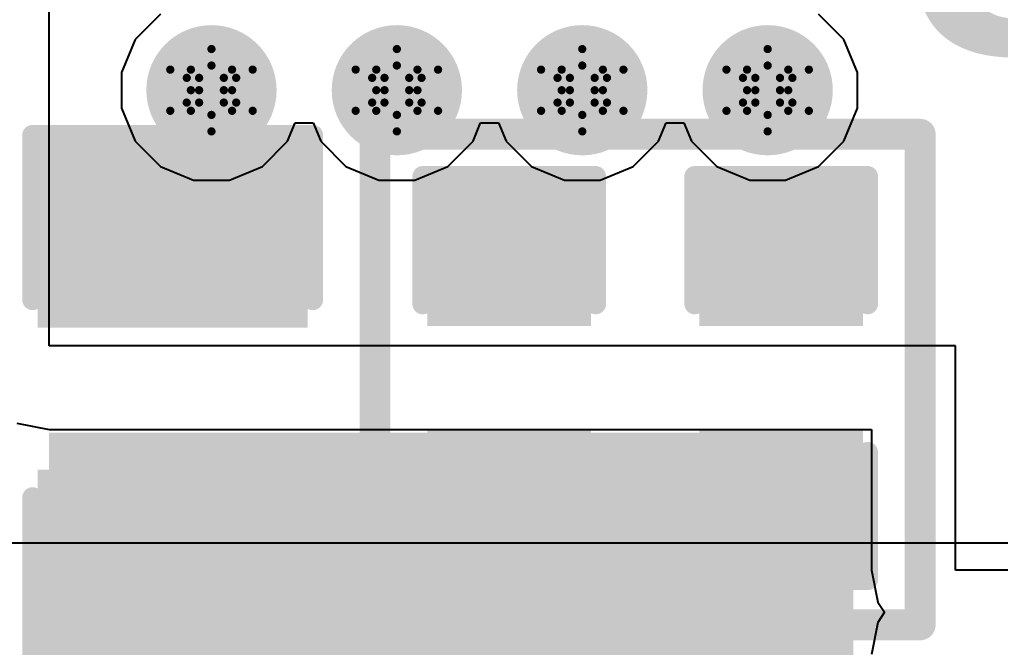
# Model space of a CAD drawing. Header units: inches. Extents: x -5 to 5328, y -4 to 5281.
# Drawn here: x 131.58 to 137.62, y 53.12 to 56.99 of the extents above; entities that cross this region are included whole.
import ezdxf

# ---------------------------------------------------------------- set-up
doc = ezdxf.new("R2010")
doc.units = ezdxf.units.IN
for name, color, linetype in [('Bottom Layer', 5, 'Continuous'), ('Bottom Solder', 6, 'Continuous'), ('Drill Drawing', 1, 'Continuous'), ('Layer 1', 16, 'Continuous'), ('Layer 2', 76, 'Continuous'), ('Top Layer', 1, 'Continuous'), ('Top Overlay', 2, 'Continuous'), ('Top Paste', 8, 'Continuous'), ('Top Solder', 216, 'Continuous'), ('Via Holes', 16, 'Continuous')]:
    doc.layers.add(name, color=color, linetype=linetype)
doc.styles.add('Arial Black_Bold', font='', dxfattribs={"height": 0.2})
doc.styles.get('Arial Black_Bold').set_extended_font_data('Arial Black', bold=True)

# ---------------------------------------------------------------- blocks, each defined once
blk = doc.blocks.new('C___0603_4')
at = {"layer": 'Top Layer'}
for points in [[(-0.381, 0.4445), (-0.381, -0.4445), (-1.143, -0.4445), (-1.143, 0.4445)], [(1.143, 0.4445), (1.143, -0.4445), (0.381, -0.4445), (0.381, 0.4445)]]:
    blk.add_hatch(color=1, dxfattribs=at).paths.add_polyline_path(points)
at = {"layer": 'Top Paste'}
for points in [[(-0.381, 0.4445), (-0.381, -0.4445), (-1.143, -0.4445), (-1.143, 0.4445)], [(1.143, 0.4445), (1.143, -0.4445), (0.381, -0.4445), (0.381, 0.4445)]]:
    blk.add_hatch(color=8, dxfattribs=at).paths.add_polyline_path(points)
at = {"layer": 'Top Solder'}
for points in [[(-0.321, 0.5045), (-0.321, -0.5045), (-1.203, -0.5045), (-1.203, 0.5045)], [(1.203, 0.5045), (1.203, -0.5045), (0.321, -0.5045), (0.321, 0.5045)]]:
    blk.add_hatch(color=216, dxfattribs=at).paths.add_polyline_path(points)
at = {"layer": 'Top Overlay'}
for points in [[(-1.2446, 0.5334, 0.127, 0.127, 0), (-0.4572, 0.5334, 0.127, 0.127, 0)], [(-1.2446, 0.5334, 0.127, 0.127, 0), (-1.2446, -0.5334, 0.127, 0.127, 0)], [(0.4572, 0.5334, 0.127, 0.127, 0), (1.2446, 0.5334, 0.127, 0.127, 0)], [(1.2446, 0.5334, 0.127, 0.127, 0), (1.2446, -0.5334, 0.127, 0.127, 0)], [(-1.2446, -0.5334, 0.127, 0.127, 0), (-0.4572, -0.5334, 0.127, 0.127, 0)], [(0.4572, -0.5334, 0.127, 0.127, 0), (1.2446, -0.5334, 0.127, 0.127, 0)]]:
    blk.add_lwpolyline(points, format="xyseb", dxfattribs=at)
for points in [[(-1.2764, 0.5334, 0.0635, 0.0635, 1), (-1.2128, 0.5334, 0.0635, 0.0635, 1)], [(-1.2764, 0.5334, 0.0635, 0.0635, 1), (-1.2128, 0.5334, 0.0635, 0.0635, 1)], [(-0.4889, 0.5334, 0.0635, 0.0635, 1), (-0.4254, 0.5334, 0.0635, 0.0635, 1)], [(0.4254, 0.5334, 0.0635, 0.0635, 1), (0.4889, 0.5334, 0.0635, 0.0635, 1)], [(1.2128, 0.5334, 0.0635, 0.0635, 1), (1.2764, 0.5334, 0.0635, 0.0635, 1)], [(1.2128, 0.5334, 0.0635, 0.0635, 1), (1.2764, 0.5334, 0.0635, 0.0635, 1)], [(-1.2764, -0.5334, 0.0635, 0.0635, 1), (-1.2128, -0.5334, 0.0635, 0.0635, 1)], [(-1.2764, -0.5334, 0.0635, 0.0635, 1), (-1.2128, -0.5334, 0.0635, 0.0635, 1)], [(-0.4889, -0.5334, 0.0635, 0.0635, 1), (-0.4254, -0.5334, 0.0635, 0.0635, 1)], [(0.4254, -0.5334, 0.0635, 0.0635, 1), (0.4889, -0.5334, 0.0635, 0.0635, 1)], [(1.2128, -0.5334, 0.0635, 0.0635, 1), (1.2764, -0.5334, 0.0635, 0.0635, 1)], [(1.2128, -0.5334, 0.0635, 0.0635, 1), (1.2764, -0.5334, 0.0635, 0.0635, 1)]]:
    blk.add_lwpolyline(points, format="xyseb", close=True, dxfattribs=at)
blk = doc.blocks.new('C___0603_199')
at = {"layer": 'Top Layer'}
for points in [[(-0.381, 0.4445), (-0.381, -0.4445), (-1.143, -0.4445), (-1.143, 0.4445)], [(1.143, 0.4445), (1.143, -0.4445), (0.381, -0.4445), (0.381, 0.4445)]]:
    blk.add_hatch(color=1, dxfattribs=at).paths.add_polyline_path(points)
at = {"layer": 'Top Paste'}
for points in [[(-0.381, 0.4445), (-0.381, -0.4445), (-1.143, -0.4445), (-1.143, 0.4445)], [(1.143, 0.4445), (1.143, -0.4445), (0.381, -0.4445), (0.381, 0.4445)]]:
    blk.add_hatch(color=8, dxfattribs=at).paths.add_polyline_path(points)
at = {"layer": 'Top Solder'}
for points in [[(-0.321, 0.5045), (-0.321, -0.5045), (-1.203, -0.5045), (-1.203, 0.5045)], [(1.203, 0.5045), (1.203, -0.5045), (0.321, -0.5045), (0.321, 0.5045)]]:
    blk.add_hatch(color=216, dxfattribs=at).paths.add_polyline_path(points)
at = {"layer": 'Top Overlay'}
for points in [[(-1.2446, 0.5334, 0.127, 0.127, 0), (-1.2446, -0.5334, 0.127, 0.127, 0)], [(-1.2446, 0.5334, 0.127, 0.127, 0), (-0.4572, 0.5334, 0.127, 0.127, 0)], [(0.4572, 0.5334, 0.127, 0.127, 0), (1.2446, 0.5334, 0.127, 0.127, 0)], [(1.2446, 0.5334, 0.127, 0.127, 0), (1.2446, -0.5334, 0.127, 0.127, 0)], [(-1.2446, -0.5334, 0.127, 0.127, 0), (-0.4572, -0.5334, 0.127, 0.127, 0)], [(0.4572, -0.5334, 0.127, 0.127, 0), (1.2446, -0.5334, 0.127, 0.127, 0)]]:
    blk.add_lwpolyline(points, format="xyseb", dxfattribs=at)
for points in [[(-1.2764, 0.5334, 0.0635, 0.0635, 1), (-1.2128, 0.5334, 0.0635, 0.0635, 1)], [(-1.2764, 0.5334, 0.0635, 0.0635, 1), (-1.2128, 0.5334, 0.0635, 0.0635, 1)], [(-0.4889, 0.5334, 0.0635, 0.0635, 1), (-0.4254, 0.5334, 0.0635, 0.0635, 1)], [(0.4254, 0.5334, 0.0635, 0.0635, 1), (0.4889, 0.5334, 0.0635, 0.0635, 1)], [(1.2128, 0.5334, 0.0635, 0.0635, 1), (1.2764, 0.5334, 0.0635, 0.0635, 1)], [(1.2128, 0.5334, 0.0635, 0.0635, 1), (1.2764, 0.5334, 0.0635, 0.0635, 1)], [(-1.2764, -0.5334, 0.0635, 0.0635, 1), (-1.2128, -0.5334, 0.0635, 0.0635, 1)], [(-1.2764, -0.5334, 0.0635, 0.0635, 1), (-1.2128, -0.5334, 0.0635, 0.0635, 1)], [(-0.4889, -0.5334, 0.0635, 0.0635, 1), (-0.4254, -0.5334, 0.0635, 0.0635, 1)], [(0.4254, -0.5334, 0.0635, 0.0635, 1), (0.4889, -0.5334, 0.0635, 0.0635, 1)], [(1.2128, -0.5334, 0.0635, 0.0635, 1), (1.2764, -0.5334, 0.0635, 0.0635, 1)], [(1.2128, -0.5334, 0.0635, 0.0635, 1), (1.2764, -0.5334, 0.0635, 0.0635, 1)]]:
    blk.add_lwpolyline(points, format="xyseb", close=True, dxfattribs=at)
blk = doc.blocks.new('C___0805_200')
at = {"layer": 'Top Layer'}
for points in [[(-1.524, 0.762), (-0.508, 0.762), (-0.508, -0.762), (-1.524, -0.762)], [(0.508, 0.762), (1.524, 0.762), (1.524, -0.762), (0.508, -0.762)]]:
    blk.add_hatch(color=1, dxfattribs=at).paths.add_polyline_path(points)
at = {"layer": 'Top Paste'}
for points in [[(-1.524, 0.762), (-0.508, 0.762), (-0.508, -0.762), (-1.524, -0.762)], [(0.508, 0.762), (1.524, 0.762), (1.524, -0.762), (0.508, -0.762)]]:
    blk.add_hatch(color=8, dxfattribs=at).paths.add_polyline_path(points)
at = {"layer": 'Top Solder'}
for points in [[(-1.594, 0.832), (-0.438, 0.832), (-0.438, -0.832), (-1.594, -0.832)], [(0.438, 0.832), (1.594, 0.832), (1.594, -0.832), (0.438, -0.832)]]:
    blk.add_hatch(color=216, dxfattribs=at).paths.add_polyline_path(points)
at = {"layer": 'Top Overlay'}
for points in [[(-1.6256, 0.8636, 0.127, 0.127, 0), (-0.6096, 0.8636, 0.127, 0.127, 0)], [(-1.6256, 0.8636, 0.127, 0.127, 0), (-1.6256, -0.8636, 0.127, 0.127, 0)], [(0.6096, 0.8636, 0.127, 0.127, 0), (1.6256, 0.8636, 0.127, 0.127, 0)], [(1.6256, 0.8636, 0.127, 0.127, 0), (1.6256, -0.8636, 0.127, 0.127, 0)], [(-1.6256, -0.8636, 0.127, 0.127, 0), (-0.6096, -0.8636, 0.127, 0.127, 0)], [(0.6096, -0.8636, 0.127, 0.127, 0), (1.6256, -0.8636, 0.127, 0.127, 0)]]:
    blk.add_lwpolyline(points, format="xyseb", dxfattribs=at)
for points in [[(-1.6574, 0.8636, 0.0635, 0.0635, 1), (-1.5938, 0.8636, 0.0635, 0.0635, 1)], [(-1.6574, 0.8636, 0.0635, 0.0635, 1), (-1.5938, 0.8636, 0.0635, 0.0635, 1)], [(-0.6413, 0.8636, 0.0635, 0.0635, 1), (-0.5778, 0.8636, 0.0635, 0.0635, 1)], [(0.5778, 0.8636, 0.0635, 0.0635, 1), (0.6413, 0.8636, 0.0635, 0.0635, 1)], [(1.5938, 0.8636, 0.0635, 0.0635, 1), (1.6574, 0.8636, 0.0635, 0.0635, 1)], [(1.5938, 0.8636, 0.0635, 0.0635, 1), (1.6574, 0.8636, 0.0635, 0.0635, 1)], [(-1.6574, -0.8636, 0.0635, 0.0635, 1), (-1.5938, -0.8636, 0.0635, 0.0635, 1)], [(-1.6574, -0.8636, 0.0635, 0.0635, 1), (-1.5938, -0.8636, 0.0635, 0.0635, 1)], [(-0.6413, -0.8636, 0.0635, 0.0635, 1), (-0.5778, -0.8636, 0.0635, 0.0635, 1)], [(0.5778, -0.8636, 0.0635, 0.0635, 1), (0.6413, -0.8636, 0.0635, 0.0635, 1)], [(1.5938, -0.8636, 0.0635, 0.0635, 1), (1.6574, -0.8636, 0.0635, 0.0635, 1)], [(1.5938, -0.8636, 0.0635, 0.0635, 1), (1.6574, -0.8636, 0.0635, 0.0635, 1)]]:
    blk.add_lwpolyline(points, format="xyseb", close=True, dxfattribs=at)

msp = doc.modelspace()

# ---------------------------------------------------------------- hatches: boundary and pattern name
at = {"layer": 'Bottom Layer'}
h = msp.add_hatch(color=5, dxfattribs=at)
edge = h.paths.add_edge_path()
edge.add_arc((132.7584, 56.558), 0.3, 0, 360)
h = msp.add_hatch(color=5, dxfattribs=at)
edge = h.paths.add_edge_path()
edge.add_arc((133.9014, 56.558), 0.3, 0, 360)
h = msp.add_hatch(color=5, dxfattribs=at)
edge = h.paths.add_edge_path()
edge.add_arc((135.0444, 56.558), 0.3, 0, 360)
h = msp.add_hatch(color=5, dxfattribs=at)
edge = h.paths.add_edge_path()
edge.add_arc((136.1874, 56.558), 0.3, 0, 360)
at = {"layer": 'Bottom Solder'}
h = msp.add_hatch(color=6, dxfattribs=at)
edge = h.paths.add_edge_path()
edge.add_arc((132.7584, 56.558), 0.4016, 0, 360)
h = msp.add_hatch(color=6, dxfattribs=at)
edge = h.paths.add_edge_path()
edge.add_arc((133.9014, 56.558), 0.4016, 0, 360)
h = msp.add_hatch(color=6, dxfattribs=at)
edge = h.paths.add_edge_path()
edge.add_arc((135.0444, 56.558), 0.4016, 0, 360)
h = msp.add_hatch(color=6, dxfattribs=at)
edge = h.paths.add_edge_path()
edge.add_arc((136.1874, 56.558), 0.4016, 0, 360)
at = {"layer": 'Layer 1'}
h = msp.add_hatch(color=16, dxfattribs=at)
edge = h.paths.add_edge_path()
edge.add_arc((132.7584, 56.558), 0.3, 0, 360)
h = msp.add_hatch(color=16, dxfattribs=at)
edge = h.paths.add_edge_path()
edge.add_arc((133.9014, 56.558), 0.3, 0, 360)
h = msp.add_hatch(color=16, dxfattribs=at)
edge = h.paths.add_edge_path()
edge.add_arc((135.0444, 56.558), 0.3, 0, 360)
h = msp.add_hatch(color=16, dxfattribs=at)
edge = h.paths.add_edge_path()
edge.add_arc((136.1874, 56.558), 0.3, 0, 360)
at = {"layer": 'Layer 2'}
h = msp.add_hatch(color=76, dxfattribs=at)
edge = h.paths.add_edge_path()
edge.add_arc((132.7584, 56.558), 0.3, 0, 360)
h = msp.add_hatch(color=76, dxfattribs=at)
edge = h.paths.add_edge_path()
edge.add_arc((133.9014, 56.558), 0.3, 0, 360)
h = msp.add_hatch(color=76, dxfattribs=at)
edge = h.paths.add_edge_path()
edge.add_arc((135.0444, 56.558), 0.3, 0, 360)
h = msp.add_hatch(color=76, dxfattribs=at)
edge = h.paths.add_edge_path()
edge.add_arc((136.1874, 56.558), 0.3, 0, 360)
at = {"layer": 'Top Layer'}
h = msp.add_hatch(color=1, dxfattribs=at)
edge = h.paths.add_edge_path()
edge.add_arc((132.7584, 56.558), 0.3, 0, 360)
h = msp.add_hatch(color=1, dxfattribs=at)
edge = h.paths.add_edge_path()
edge.add_arc((133.9014, 56.558), 0.3, 0, 360)
h = msp.add_hatch(color=1, dxfattribs=at)
edge = h.paths.add_edge_path()
edge.add_arc((135.0444, 56.558), 0.3, 0, 360)
h = msp.add_hatch(color=1, dxfattribs=at)
edge = h.paths.add_edge_path()
edge.add_arc((136.1874, 56.558), 0.3, 0, 360)
msp.add_hatch(color=1, dxfattribs=at).paths.add_polyline_path([(131.7573, 50.7906), (136.7152, 50.7906), (136.7152, 54.4453), (131.7573, 54.4453)])
at = {"layer": 'Top Solder'}
h = msp.add_hatch(color=216, dxfattribs=at)
edge = h.paths.add_edge_path()
edge.add_arc((132.7584, 56.558), 0.4016, 0, 360)
h = msp.add_hatch(color=216, dxfattribs=at)
edge = h.paths.add_edge_path()
edge.add_arc((133.9014, 56.558), 0.4016, 0, 360)
h = msp.add_hatch(color=216, dxfattribs=at)
edge = h.paths.add_edge_path()
edge.add_arc((135.0444, 56.558), 0.4016, 0, 360)
h = msp.add_hatch(color=216, dxfattribs=at)
edge = h.paths.add_edge_path()
edge.add_arc((136.1874, 56.558), 0.4016, 0, 360)
at = {"layer": 'Via Holes'}
h = msp.add_hatch(color=7, dxfattribs=at)
edge = h.paths.add_edge_path()
edge.add_arc((132.7584, 56.558), 0.15, 0, 360)
h = msp.add_hatch(color=7, dxfattribs=at)
edge = h.paths.add_edge_path()
edge.add_arc((133.9014, 56.558), 0.15, 0, 360)
h = msp.add_hatch(color=7, dxfattribs=at)
edge = h.paths.add_edge_path()
edge.add_arc((135.0444, 56.558), 0.15, 0, 360)
h = msp.add_hatch(color=7, dxfattribs=at)
edge = h.paths.add_edge_path()
edge.add_arc((136.1874, 56.558), 0.15, 0, 360)

# ---------------------------------------------------------------- linework, layer by layer
at = {"layer": 'Bottom Layer'}
for p, q in [((132.4446, 57.0277), (132.2887, 56.8719)), ((136.657, 56.8719), (136.5012, 57.0277)), ((132.2887, 56.8719), (132.2044, 56.6682)), ((136.7414, 56.6682), (136.657, 56.8719)), ((132.2044, 56.6682), (132.2044, 56.4478)), ((136.7414, 56.4478), (136.7414, 56.6682)), ((132.2044, 56.4478), (132.2887, 56.2442)), ((136.657, 56.2442), (136.7414, 56.4478)), ((133.228, 56.2442), (133.2749, 56.3573)), ((133.2749, 56.3573), (133.3849, 56.3573)), ((133.3849, 56.3573), (133.4317, 56.2442)), ((134.371, 56.2442), (134.4179, 56.3573)), ((134.4179, 56.3573), (134.5279, 56.3573)), ((134.5279, 56.3573), (134.5747, 56.2442)), ((135.514, 56.2442), (135.5609, 56.3573)), ((135.5609, 56.3573), (135.6709, 56.3573)), ((135.6709, 56.3573), (135.7177, 56.2442)), ((132.2887, 56.2442), (132.4446, 56.0884)), ((133.0722, 56.0884), (133.228, 56.2442)), ((133.4317, 56.2442), (133.5876, 56.0884)), ((134.2152, 56.0884), (134.371, 56.2442)), ((134.5747, 56.2442), (134.7306, 56.0884)), ((135.3582, 56.0884), (135.514, 56.2442)), ((135.7177, 56.2442), (135.8736, 56.0884)), ((136.5012, 56.0884), (136.657, 56.2442)), ((132.4446, 56.0884), (132.6482, 56.004)), ((132.8686, 56.004), (133.0722, 56.0884)), ((133.5876, 56.0884), (133.7912, 56.004)), ((134.0116, 56.004), (134.2152, 56.0884)), ((134.7306, 56.0884), (134.9342, 56.004)), ((135.1546, 56.004), (135.3582, 56.0884)), ((135.8736, 56.0884), (136.0772, 56.004)), ((136.2976, 56.004), (136.5012, 56.0884)), ((132.6482, 56.004), (132.8686, 56.004)), ((133.7912, 56.004), (134.0116, 56.004)), ((134.9342, 56.004), (135.1546, 56.004)), ((136.0772, 56.004), (136.2976, 56.004))]:
    msp.add_line(p, q, dxfattribs=at)
at = {"layer": 'Drill Drawing'}
for points in [[(132.6314, 56.685, 0.0508, 0.0508, 0), (132.7584, 56.812, 0.0508, 0.0508, 0)], [(132.7584, 56.812, 0.0508, 0.0508, 0), (132.8854, 56.685, 0.0508, 0.0508, 0)], [(133.7744, 56.685, 0.0508, 0.0508, 0), (133.9014, 56.812, 0.0508, 0.0508, 0)], [(133.9014, 56.812, 0.0508, 0.0508, 0), (134.0284, 56.685, 0.0508, 0.0508, 0)], [(134.9174, 56.685, 0.0508, 0.0508, 0), (135.0444, 56.812, 0.0508, 0.0508, 0)], [(135.0444, 56.812, 0.0508, 0.0508, 0), (135.1714, 56.685, 0.0508, 0.0508, 0)], [(136.0604, 56.685, 0.0508, 0.0508, 0), (136.1874, 56.812, 0.0508, 0.0508, 0)], [(136.1874, 56.812, 0.0508, 0.0508, 0), (136.3144, 56.685, 0.0508, 0.0508, 0)], [(132.6822, 56.6342, 0.0508, 0.0508, 0), (132.7584, 56.7104, 0.0508, 0.0508, 0)], [(132.7584, 56.7104, 0.0508, 0.0508, 0), (132.8346, 56.6342, 0.0508, 0.0508, 0)], [(133.8252, 56.6342, 0.0508, 0.0508, 0), (133.9014, 56.7104, 0.0508, 0.0508, 0)], [(133.9014, 56.7104, 0.0508, 0.0508, 0), (133.9776, 56.6342, 0.0508, 0.0508, 0)], [(134.9682, 56.6342, 0.0508, 0.0508, 0), (135.0444, 56.7104, 0.0508, 0.0508, 0)], [(135.0444, 56.7104, 0.0508, 0.0508, 0), (135.1206, 56.6342, 0.0508, 0.0508, 0)], [(136.1112, 56.6342, 0.0508, 0.0508, 0), (136.1874, 56.7104, 0.0508, 0.0508, 0)], [(136.1874, 56.7104, 0.0508, 0.0508, 0), (136.2636, 56.6342, 0.0508, 0.0508, 0)], [(132.5044, 56.685, 0.0508, 0.0508, 0), (132.6314, 56.558, 0.0508, 0.0508, 0)], [(132.5044, 56.685, 0.0508, 0.0508, 0), (132.6314, 56.685, 0.0508, 0.0508, 0)], [(132.606, 56.6342, 0.0508, 0.0508, 0), (132.6822, 56.558, 0.0508, 0.0508, 0)], [(132.606, 56.6342, 0.0508, 0.0508, 0), (132.6822, 56.6342, 0.0508, 0.0508, 0)], [(132.8346, 56.6342, 0.0508, 0.0508, 0), (132.9108, 56.6342, 0.0508, 0.0508, 0)], [(132.8346, 56.558, 0.0508, 0.0508, 0), (132.9108, 56.6342, 0.0508, 0.0508, 0)], [(132.8854, 56.685, 0.0508, 0.0508, 0), (133.0124, 56.685, 0.0508, 0.0508, 0)], [(132.8854, 56.558, 0.0508, 0.0508, 0), (133.0124, 56.685, 0.0508, 0.0508, 0)], [(133.6474, 56.685, 0.0508, 0.0508, 0), (133.7744, 56.558, 0.0508, 0.0508, 0)], [(133.6474, 56.685, 0.0508, 0.0508, 0), (133.7744, 56.685, 0.0508, 0.0508, 0)], [(133.749, 56.6342, 0.0508, 0.0508, 0), (133.8252, 56.558, 0.0508, 0.0508, 0)], [(133.749, 56.6342, 0.0508, 0.0508, 0), (133.8252, 56.6342, 0.0508, 0.0508, 0)], [(133.9776, 56.6342, 0.0508, 0.0508, 0), (134.0538, 56.6342, 0.0508, 0.0508, 0)], [(133.9776, 56.558, 0.0508, 0.0508, 0), (134.0538, 56.6342, 0.0508, 0.0508, 0)], [(134.0284, 56.685, 0.0508, 0.0508, 0), (134.1554, 56.685, 0.0508, 0.0508, 0)], [(134.0284, 56.558, 0.0508, 0.0508, 0), (134.1554, 56.685, 0.0508, 0.0508, 0)], [(134.7904, 56.685, 0.0508, 0.0508, 0), (134.9174, 56.558, 0.0508, 0.0508, 0)], [(134.7904, 56.685, 0.0508, 0.0508, 0), (134.9174, 56.685, 0.0508, 0.0508, 0)], [(134.892, 56.6342, 0.0508, 0.0508, 0), (134.9682, 56.558, 0.0508, 0.0508, 0)], [(134.892, 56.6342, 0.0508, 0.0508, 0), (134.9682, 56.6342, 0.0508, 0.0508, 0)], [(135.1206, 56.6342, 0.0508, 0.0508, 0), (135.1968, 56.6342, 0.0508, 0.0508, 0)], [(135.1206, 56.558, 0.0508, 0.0508, 0), (135.1968, 56.6342, 0.0508, 0.0508, 0)], [(135.1714, 56.685, 0.0508, 0.0508, 0), (135.2984, 56.685, 0.0508, 0.0508, 0)], [(135.1714, 56.558, 0.0508, 0.0508, 0), (135.2984, 56.685, 0.0508, 0.0508, 0)], [(135.9334, 56.685, 0.0508, 0.0508, 0), (136.0604, 56.558, 0.0508, 0.0508, 0)], [(135.9334, 56.685, 0.0508, 0.0508, 0), (136.0604, 56.685, 0.0508, 0.0508, 0)], [(136.035, 56.6342, 0.0508, 0.0508, 0), (136.1112, 56.558, 0.0508, 0.0508, 0)], [(136.035, 56.6342, 0.0508, 0.0508, 0), (136.1112, 56.6342, 0.0508, 0.0508, 0)], [(136.2636, 56.6342, 0.0508, 0.0508, 0), (136.3398, 56.6342, 0.0508, 0.0508, 0)], [(136.2636, 56.558, 0.0508, 0.0508, 0), (136.3398, 56.6342, 0.0508, 0.0508, 0)], [(136.3144, 56.685, 0.0508, 0.0508, 0), (136.4414, 56.685, 0.0508, 0.0508, 0)], [(136.3144, 56.558, 0.0508, 0.0508, 0), (136.4414, 56.685, 0.0508, 0.0508, 0)], [(132.5044, 56.431, 0.0508, 0.0508, 0), (132.6314, 56.558, 0.0508, 0.0508, 0)], [(132.606, 56.4818, 0.0508, 0.0508, 0), (132.6822, 56.558, 0.0508, 0.0508, 0)], [(132.8346, 56.558, 0.0508, 0.0508, 0), (132.9108, 56.4818, 0.0508, 0.0508, 0)], [(132.8854, 56.558, 0.0508, 0.0508, 0), (133.0124, 56.431, 0.0508, 0.0508, 0)], [(133.6474, 56.431, 0.0508, 0.0508, 0), (133.7744, 56.558, 0.0508, 0.0508, 0)], [(133.749, 56.4818, 0.0508, 0.0508, 0), (133.8252, 56.558, 0.0508, 0.0508, 0)], [(133.9776, 56.558, 0.0508, 0.0508, 0), (134.0538, 56.4818, 0.0508, 0.0508, 0)], [(134.0284, 56.558, 0.0508, 0.0508, 0), (134.1554, 56.431, 0.0508, 0.0508, 0)], [(134.7904, 56.431, 0.0508, 0.0508, 0), (134.9174, 56.558, 0.0508, 0.0508, 0)], [(134.892, 56.4818, 0.0508, 0.0508, 0), (134.9682, 56.558, 0.0508, 0.0508, 0)], [(135.1206, 56.558, 0.0508, 0.0508, 0), (135.1968, 56.4818, 0.0508, 0.0508, 0)], [(135.1714, 56.558, 0.0508, 0.0508, 0), (135.2984, 56.431, 0.0508, 0.0508, 0)], [(135.9334, 56.431, 0.0508, 0.0508, 0), (136.0604, 56.558, 0.0508, 0.0508, 0)], [(136.035, 56.4818, 0.0508, 0.0508, 0), (136.1112, 56.558, 0.0508, 0.0508, 0)], [(136.2636, 56.558, 0.0508, 0.0508, 0), (136.3398, 56.4818, 0.0508, 0.0508, 0)], [(136.3144, 56.558, 0.0508, 0.0508, 0), (136.4414, 56.431, 0.0508, 0.0508, 0)], [(132.606, 56.4818, 0.0508, 0.0508, 0), (132.6822, 56.4818, 0.0508, 0.0508, 0)], [(132.6822, 56.4818, 0.0508, 0.0508, 0), (132.7584, 56.4056, 0.0508, 0.0508, 0)], [(132.7584, 56.4056, 0.0508, 0.0508, 0), (132.8346, 56.4818, 0.0508, 0.0508, 0)], [(132.8346, 56.4818, 0.0508, 0.0508, 0), (132.9108, 56.4818, 0.0508, 0.0508, 0)], [(133.749, 56.4818, 0.0508, 0.0508, 0), (133.8252, 56.4818, 0.0508, 0.0508, 0)], [(133.8252, 56.4818, 0.0508, 0.0508, 0), (133.9014, 56.4056, 0.0508, 0.0508, 0)], [(133.9014, 56.4056, 0.0508, 0.0508, 0), (133.9776, 56.4818, 0.0508, 0.0508, 0)], [(133.9776, 56.4818, 0.0508, 0.0508, 0), (134.0538, 56.4818, 0.0508, 0.0508, 0)], [(134.892, 56.4818, 0.0508, 0.0508, 0), (134.9682, 56.4818, 0.0508, 0.0508, 0)], [(134.9682, 56.4818, 0.0508, 0.0508, 0), (135.0444, 56.4056, 0.0508, 0.0508, 0)], [(135.0444, 56.4056, 0.0508, 0.0508, 0), (135.1206, 56.4818, 0.0508, 0.0508, 0)], [(135.1206, 56.4818, 0.0508, 0.0508, 0), (135.1968, 56.4818, 0.0508, 0.0508, 0)], [(136.035, 56.4818, 0.0508, 0.0508, 0), (136.1112, 56.4818, 0.0508, 0.0508, 0)], [(136.1112, 56.4818, 0.0508, 0.0508, 0), (136.1874, 56.4056, 0.0508, 0.0508, 0)], [(136.1874, 56.4056, 0.0508, 0.0508, 0), (136.2636, 56.4818, 0.0508, 0.0508, 0)], [(136.2636, 56.4818, 0.0508, 0.0508, 0), (136.3398, 56.4818, 0.0508, 0.0508, 0)], [(132.5044, 56.431, 0.0508, 0.0508, 0), (132.6314, 56.431, 0.0508, 0.0508, 0)], [(132.6314, 56.431, 0.0508, 0.0508, 0), (132.7584, 56.304, 0.0508, 0.0508, 0)], [(132.7584, 56.304, 0.0508, 0.0508, 0), (132.8854, 56.431, 0.0508, 0.0508, 0)], [(132.8854, 56.431, 0.0508, 0.0508, 0), (133.0124, 56.431, 0.0508, 0.0508, 0)], [(133.6474, 56.431, 0.0508, 0.0508, 0), (133.7744, 56.431, 0.0508, 0.0508, 0)], [(133.7744, 56.431, 0.0508, 0.0508, 0), (133.9014, 56.304, 0.0508, 0.0508, 0)], [(133.9014, 56.304, 0.0508, 0.0508, 0), (134.0284, 56.431, 0.0508, 0.0508, 0)], [(134.0284, 56.431, 0.0508, 0.0508, 0), (134.1554, 56.431, 0.0508, 0.0508, 0)], [(134.7904, 56.431, 0.0508, 0.0508, 0), (134.9174, 56.431, 0.0508, 0.0508, 0)], [(134.9174, 56.431, 0.0508, 0.0508, 0), (135.0444, 56.304, 0.0508, 0.0508, 0)], [(135.0444, 56.304, 0.0508, 0.0508, 0), (135.1714, 56.431, 0.0508, 0.0508, 0)], [(135.1714, 56.431, 0.0508, 0.0508, 0), (135.2984, 56.431, 0.0508, 0.0508, 0)], [(135.9334, 56.431, 0.0508, 0.0508, 0), (136.0604, 56.431, 0.0508, 0.0508, 0)], [(136.0604, 56.431, 0.0508, 0.0508, 0), (136.1874, 56.304, 0.0508, 0.0508, 0)], [(136.1874, 56.304, 0.0508, 0.0508, 0), (136.3144, 56.431, 0.0508, 0.0508, 0)], [(136.3144, 56.431, 0.0508, 0.0508, 0), (136.4414, 56.431, 0.0508, 0.0508, 0)]]:
    msp.add_lwpolyline(points, format="xyseb", dxfattribs=at)
for points in [[(132.7457, 56.812, 0.0254, 0.0254, 1), (132.7711, 56.812, 0.0254, 0.0254, 1)], [(132.7457, 56.812, 0.0254, 0.0254, 1), (132.7711, 56.812, 0.0254, 0.0254, 1)], [(133.8887, 56.812, 0.0254, 0.0254, 1), (133.9141, 56.812, 0.0254, 0.0254, 1)], [(133.8887, 56.812, 0.0254, 0.0254, 1), (133.9141, 56.812, 0.0254, 0.0254, 1)], [(135.0317, 56.812, 0.0254, 0.0254, 1), (135.0571, 56.812, 0.0254, 0.0254, 1)], [(135.0317, 56.812, 0.0254, 0.0254, 1), (135.0571, 56.812, 0.0254, 0.0254, 1)], [(136.1747, 56.812, 0.0254, 0.0254, 1), (136.2001, 56.812, 0.0254, 0.0254, 1)], [(136.1747, 56.812, 0.0254, 0.0254, 1), (136.2001, 56.812, 0.0254, 0.0254, 1)], [(132.7457, 56.7104, 0.0254, 0.0254, 1), (132.7711, 56.7104, 0.0254, 0.0254, 1)], [(132.7457, 56.7104, 0.0254, 0.0254, 1), (132.7711, 56.7104, 0.0254, 0.0254, 1)], [(133.8887, 56.7104, 0.0254, 0.0254, 1), (133.9141, 56.7104, 0.0254, 0.0254, 1)], [(133.8887, 56.7104, 0.0254, 0.0254, 1), (133.9141, 56.7104, 0.0254, 0.0254, 1)], [(135.0317, 56.7104, 0.0254, 0.0254, 1), (135.0571, 56.7104, 0.0254, 0.0254, 1)], [(135.0317, 56.7104, 0.0254, 0.0254, 1), (135.0571, 56.7104, 0.0254, 0.0254, 1)], [(136.1747, 56.7104, 0.0254, 0.0254, 1), (136.2001, 56.7104, 0.0254, 0.0254, 1)], [(136.1747, 56.7104, 0.0254, 0.0254, 1), (136.2001, 56.7104, 0.0254, 0.0254, 1)], [(132.4917, 56.685, 0.0254, 0.0254, 1), (132.5171, 56.685, 0.0254, 0.0254, 1)], [(132.4917, 56.685, 0.0254, 0.0254, 1), (132.5171, 56.685, 0.0254, 0.0254, 1)], [(132.5933, 56.6342, 0.0254, 0.0254, 1), (132.6187, 56.6342, 0.0254, 0.0254, 1)], [(132.5933, 56.6342, 0.0254, 0.0254, 1), (132.6187, 56.6342, 0.0254, 0.0254, 1)], [(132.6187, 56.685, 0.0254, 0.0254, 1), (132.6441, 56.685, 0.0254, 0.0254, 1)], [(132.6187, 56.685, 0.0254, 0.0254, 1), (132.6441, 56.685, 0.0254, 0.0254, 1)], [(132.6695, 56.6342, 0.0254, 0.0254, 1), (132.6949, 56.6342, 0.0254, 0.0254, 1)], [(132.6695, 56.6342, 0.0254, 0.0254, 1), (132.6949, 56.6342, 0.0254, 0.0254, 1)], [(132.8219, 56.6342, 0.0254, 0.0254, 1), (132.8473, 56.6342, 0.0254, 0.0254, 1)], [(132.8219, 56.6342, 0.0254, 0.0254, 1), (132.8473, 56.6342, 0.0254, 0.0254, 1)], [(132.8727, 56.685, 0.0254, 0.0254, 1), (132.8981, 56.685, 0.0254, 0.0254, 1)], [(132.8727, 56.685, 0.0254, 0.0254, 1), (132.8981, 56.685, 0.0254, 0.0254, 1)], [(132.8981, 56.6342, 0.0254, 0.0254, 1), (132.9235, 56.6342, 0.0254, 0.0254, 1)], [(132.8981, 56.6342, 0.0254, 0.0254, 1), (132.9235, 56.6342, 0.0254, 0.0254, 1)], [(132.9997, 56.685, 0.0254, 0.0254, 1), (133.0251, 56.685, 0.0254, 0.0254, 1)], [(132.9997, 56.685, 0.0254, 0.0254, 1), (133.0251, 56.685, 0.0254, 0.0254, 1)], [(133.6347, 56.685, 0.0254, 0.0254, 1), (133.6601, 56.685, 0.0254, 0.0254, 1)], [(133.6347, 56.685, 0.0254, 0.0254, 1), (133.6601, 56.685, 0.0254, 0.0254, 1)], [(133.7363, 56.6342, 0.0254, 0.0254, 1), (133.7617, 56.6342, 0.0254, 0.0254, 1)], [(133.7363, 56.6342, 0.0254, 0.0254, 1), (133.7617, 56.6342, 0.0254, 0.0254, 1)], [(133.7617, 56.685, 0.0254, 0.0254, 1), (133.7871, 56.685, 0.0254, 0.0254, 1)], [(133.7617, 56.685, 0.0254, 0.0254, 1), (133.7871, 56.685, 0.0254, 0.0254, 1)], [(133.8125, 56.6342, 0.0254, 0.0254, 1), (133.8379, 56.6342, 0.0254, 0.0254, 1)], [(133.8125, 56.6342, 0.0254, 0.0254, 1), (133.8379, 56.6342, 0.0254, 0.0254, 1)], [(133.9649, 56.6342, 0.0254, 0.0254, 1), (133.9903, 56.6342, 0.0254, 0.0254, 1)], [(133.9649, 56.6342, 0.0254, 0.0254, 1), (133.9903, 56.6342, 0.0254, 0.0254, 1)], [(134.0157, 56.685, 0.0254, 0.0254, 1), (134.0411, 56.685, 0.0254, 0.0254, 1)], [(134.0157, 56.685, 0.0254, 0.0254, 1), (134.0411, 56.685, 0.0254, 0.0254, 1)], [(134.0411, 56.6342, 0.0254, 0.0254, 1), (134.0665, 56.6342, 0.0254, 0.0254, 1)], [(134.0411, 56.6342, 0.0254, 0.0254, 1), (134.0665, 56.6342, 0.0254, 0.0254, 1)], [(134.1427, 56.685, 0.0254, 0.0254, 1), (134.1681, 56.685, 0.0254, 0.0254, 1)], [(134.1427, 56.685, 0.0254, 0.0254, 1), (134.1681, 56.685, 0.0254, 0.0254, 1)], [(134.7777, 56.685, 0.0254, 0.0254, 1), (134.8031, 56.685, 0.0254, 0.0254, 1)], [(134.7777, 56.685, 0.0254, 0.0254, 1), (134.8031, 56.685, 0.0254, 0.0254, 1)], [(134.8793, 56.6342, 0.0254, 0.0254, 1), (134.9047, 56.6342, 0.0254, 0.0254, 1)], [(134.8793, 56.6342, 0.0254, 0.0254, 1), (134.9047, 56.6342, 0.0254, 0.0254, 1)], [(134.9047, 56.685, 0.0254, 0.0254, 1), (134.9301, 56.685, 0.0254, 0.0254, 1)], [(134.9047, 56.685, 0.0254, 0.0254, 1), (134.9301, 56.685, 0.0254, 0.0254, 1)], [(134.9555, 56.6342, 0.0254, 0.0254, 1), (134.9809, 56.6342, 0.0254, 0.0254, 1)], [(134.9555, 56.6342, 0.0254, 0.0254, 1), (134.9809, 56.6342, 0.0254, 0.0254, 1)], [(135.1079, 56.6342, 0.0254, 0.0254, 1), (135.1333, 56.6342, 0.0254, 0.0254, 1)], [(135.1079, 56.6342, 0.0254, 0.0254, 1), (135.1333, 56.6342, 0.0254, 0.0254, 1)], [(135.1587, 56.685, 0.0254, 0.0254, 1), (135.1841, 56.685, 0.0254, 0.0254, 1)], [(135.1587, 56.685, 0.0254, 0.0254, 1), (135.1841, 56.685, 0.0254, 0.0254, 1)], [(135.1841, 56.6342, 0.0254, 0.0254, 1), (135.2095, 56.6342, 0.0254, 0.0254, 1)], [(135.1841, 56.6342, 0.0254, 0.0254, 1), (135.2095, 56.6342, 0.0254, 0.0254, 1)], [(135.2857, 56.685, 0.0254, 0.0254, 1), (135.3111, 56.685, 0.0254, 0.0254, 1)], [(135.2857, 56.685, 0.0254, 0.0254, 1), (135.3111, 56.685, 0.0254, 0.0254, 1)], [(135.9207, 56.685, 0.0254, 0.0254, 1), (135.9461, 56.685, 0.0254, 0.0254, 1)], [(135.9207, 56.685, 0.0254, 0.0254, 1), (135.9461, 56.685, 0.0254, 0.0254, 1)], [(136.0223, 56.6342, 0.0254, 0.0254, 1), (136.0477, 56.6342, 0.0254, 0.0254, 1)], [(136.0223, 56.6342, 0.0254, 0.0254, 1), (136.0477, 56.6342, 0.0254, 0.0254, 1)], [(136.0477, 56.685, 0.0254, 0.0254, 1), (136.0731, 56.685, 0.0254, 0.0254, 1)], [(136.0477, 56.685, 0.0254, 0.0254, 1), (136.0731, 56.685, 0.0254, 0.0254, 1)], [(136.0985, 56.6342, 0.0254, 0.0254, 1), (136.1239, 56.6342, 0.0254, 0.0254, 1)], [(136.0985, 56.6342, 0.0254, 0.0254, 1), (136.1239, 56.6342, 0.0254, 0.0254, 1)], [(136.2509, 56.6342, 0.0254, 0.0254, 1), (136.2763, 56.6342, 0.0254, 0.0254, 1)], [(136.2509, 56.6342, 0.0254, 0.0254, 1), (136.2763, 56.6342, 0.0254, 0.0254, 1)], [(136.3017, 56.685, 0.0254, 0.0254, 1), (136.3271, 56.685, 0.0254, 0.0254, 1)], [(136.3017, 56.685, 0.0254, 0.0254, 1), (136.3271, 56.685, 0.0254, 0.0254, 1)], [(136.3271, 56.6342, 0.0254, 0.0254, 1), (136.3525, 56.6342, 0.0254, 0.0254, 1)], [(136.3271, 56.6342, 0.0254, 0.0254, 1), (136.3525, 56.6342, 0.0254, 0.0254, 1)], [(136.4287, 56.685, 0.0254, 0.0254, 1), (136.4541, 56.685, 0.0254, 0.0254, 1)], [(136.4287, 56.685, 0.0254, 0.0254, 1), (136.4541, 56.685, 0.0254, 0.0254, 1)], [(132.6187, 56.558, 0.0254, 0.0254, 1), (132.6441, 56.558, 0.0254, 0.0254, 1)], [(132.6187, 56.558, 0.0254, 0.0254, 1), (132.6441, 56.558, 0.0254, 0.0254, 1)], [(132.6695, 56.558, 0.0254, 0.0254, 1), (132.6949, 56.558, 0.0254, 0.0254, 1)], [(132.6695, 56.558, 0.0254, 0.0254, 1), (132.6949, 56.558, 0.0254, 0.0254, 1)], [(132.8219, 56.558, 0.0254, 0.0254, 1), (132.8473, 56.558, 0.0254, 0.0254, 1)], [(132.8219, 56.558, 0.0254, 0.0254, 1), (132.8473, 56.558, 0.0254, 0.0254, 1)], [(132.8727, 56.558, 0.0254, 0.0254, 1), (132.8981, 56.558, 0.0254, 0.0254, 1)], [(132.8727, 56.558, 0.0254, 0.0254, 1), (132.8981, 56.558, 0.0254, 0.0254, 1)], [(133.7617, 56.558, 0.0254, 0.0254, 1), (133.7871, 56.558, 0.0254, 0.0254, 1)], [(133.7617, 56.558, 0.0254, 0.0254, 1), (133.7871, 56.558, 0.0254, 0.0254, 1)], [(133.8125, 56.558, 0.0254, 0.0254, 1), (133.8379, 56.558, 0.0254, 0.0254, 1)], [(133.8125, 56.558, 0.0254, 0.0254, 1), (133.8379, 56.558, 0.0254, 0.0254, 1)], [(133.9649, 56.558, 0.0254, 0.0254, 1), (133.9903, 56.558, 0.0254, 0.0254, 1)], [(133.9649, 56.558, 0.0254, 0.0254, 1), (133.9903, 56.558, 0.0254, 0.0254, 1)], [(134.0157, 56.558, 0.0254, 0.0254, 1), (134.0411, 56.558, 0.0254, 0.0254, 1)], [(134.0157, 56.558, 0.0254, 0.0254, 1), (134.0411, 56.558, 0.0254, 0.0254, 1)], [(134.9047, 56.558, 0.0254, 0.0254, 1), (134.9301, 56.558, 0.0254, 0.0254, 1)], [(134.9047, 56.558, 0.0254, 0.0254, 1), (134.9301, 56.558, 0.0254, 0.0254, 1)], [(134.9555, 56.558, 0.0254, 0.0254, 1), (134.9809, 56.558, 0.0254, 0.0254, 1)], [(134.9555, 56.558, 0.0254, 0.0254, 1), (134.9809, 56.558, 0.0254, 0.0254, 1)], [(135.1079, 56.558, 0.0254, 0.0254, 1), (135.1333, 56.558, 0.0254, 0.0254, 1)], [(135.1079, 56.558, 0.0254, 0.0254, 1), (135.1333, 56.558, 0.0254, 0.0254, 1)], [(135.1587, 56.558, 0.0254, 0.0254, 1), (135.1841, 56.558, 0.0254, 0.0254, 1)], [(135.1587, 56.558, 0.0254, 0.0254, 1), (135.1841, 56.558, 0.0254, 0.0254, 1)], [(136.0477, 56.558, 0.0254, 0.0254, 1), (136.0731, 56.558, 0.0254, 0.0254, 1)], [(136.0477, 56.558, 0.0254, 0.0254, 1), (136.0731, 56.558, 0.0254, 0.0254, 1)], [(136.0985, 56.558, 0.0254, 0.0254, 1), (136.1239, 56.558, 0.0254, 0.0254, 1)], [(136.0985, 56.558, 0.0254, 0.0254, 1), (136.1239, 56.558, 0.0254, 0.0254, 1)], [(136.2509, 56.558, 0.0254, 0.0254, 1), (136.2763, 56.558, 0.0254, 0.0254, 1)], [(136.2509, 56.558, 0.0254, 0.0254, 1), (136.2763, 56.558, 0.0254, 0.0254, 1)], [(136.3017, 56.558, 0.0254, 0.0254, 1), (136.3271, 56.558, 0.0254, 0.0254, 1)], [(136.3017, 56.558, 0.0254, 0.0254, 1), (136.3271, 56.558, 0.0254, 0.0254, 1)], [(132.5933, 56.4818, 0.0254, 0.0254, 1), (132.6187, 56.4818, 0.0254, 0.0254, 1)], [(132.5933, 56.4818, 0.0254, 0.0254, 1), (132.6187, 56.4818, 0.0254, 0.0254, 1)], [(132.6695, 56.4818, 0.0254, 0.0254, 1), (132.6949, 56.4818, 0.0254, 0.0254, 1)], [(132.6695, 56.4818, 0.0254, 0.0254, 1), (132.6949, 56.4818, 0.0254, 0.0254, 1)], [(132.8219, 56.4818, 0.0254, 0.0254, 1), (132.8473, 56.4818, 0.0254, 0.0254, 1)], [(132.8219, 56.4818, 0.0254, 0.0254, 1), (132.8473, 56.4818, 0.0254, 0.0254, 1)], [(132.8981, 56.4818, 0.0254, 0.0254, 1), (132.9235, 56.4818, 0.0254, 0.0254, 1)], [(132.8981, 56.4818, 0.0254, 0.0254, 1), (132.9235, 56.4818, 0.0254, 0.0254, 1)], [(133.7363, 56.4818, 0.0254, 0.0254, 1), (133.7617, 56.4818, 0.0254, 0.0254, 1)], [(133.7363, 56.4818, 0.0254, 0.0254, 1), (133.7617, 56.4818, 0.0254, 0.0254, 1)], [(133.8125, 56.4818, 0.0254, 0.0254, 1), (133.8379, 56.4818, 0.0254, 0.0254, 1)], [(133.8125, 56.4818, 0.0254, 0.0254, 1), (133.8379, 56.4818, 0.0254, 0.0254, 1)], [(133.9649, 56.4818, 0.0254, 0.0254, 1), (133.9903, 56.4818, 0.0254, 0.0254, 1)], [(133.9649, 56.4818, 0.0254, 0.0254, 1), (133.9903, 56.4818, 0.0254, 0.0254, 1)], [(134.0411, 56.4818, 0.0254, 0.0254, 1), (134.0665, 56.4818, 0.0254, 0.0254, 1)], [(134.0411, 56.4818, 0.0254, 0.0254, 1), (134.0665, 56.4818, 0.0254, 0.0254, 1)], [(134.8793, 56.4818, 0.0254, 0.0254, 1), (134.9047, 56.4818, 0.0254, 0.0254, 1)], [(134.8793, 56.4818, 0.0254, 0.0254, 1), (134.9047, 56.4818, 0.0254, 0.0254, 1)], [(134.9555, 56.4818, 0.0254, 0.0254, 1), (134.9809, 56.4818, 0.0254, 0.0254, 1)], [(134.9555, 56.4818, 0.0254, 0.0254, 1), (134.9809, 56.4818, 0.0254, 0.0254, 1)], [(135.1079, 56.4818, 0.0254, 0.0254, 1), (135.1333, 56.4818, 0.0254, 0.0254, 1)], [(135.1079, 56.4818, 0.0254, 0.0254, 1), (135.1333, 56.4818, 0.0254, 0.0254, 1)], [(135.1841, 56.4818, 0.0254, 0.0254, 1), (135.2095, 56.4818, 0.0254, 0.0254, 1)], [(135.1841, 56.4818, 0.0254, 0.0254, 1), (135.2095, 56.4818, 0.0254, 0.0254, 1)], [(136.0223, 56.4818, 0.0254, 0.0254, 1), (136.0477, 56.4818, 0.0254, 0.0254, 1)], [(136.0223, 56.4818, 0.0254, 0.0254, 1), (136.0477, 56.4818, 0.0254, 0.0254, 1)], [(136.0985, 56.4818, 0.0254, 0.0254, 1), (136.1239, 56.4818, 0.0254, 0.0254, 1)], [(136.0985, 56.4818, 0.0254, 0.0254, 1), (136.1239, 56.4818, 0.0254, 0.0254, 1)], [(136.2509, 56.4818, 0.0254, 0.0254, 1), (136.2763, 56.4818, 0.0254, 0.0254, 1)], [(136.2509, 56.4818, 0.0254, 0.0254, 1), (136.2763, 56.4818, 0.0254, 0.0254, 1)], [(136.3271, 56.4818, 0.0254, 0.0254, 1), (136.3525, 56.4818, 0.0254, 0.0254, 1)], [(136.3271, 56.4818, 0.0254, 0.0254, 1), (136.3525, 56.4818, 0.0254, 0.0254, 1)], [(132.4917, 56.431, 0.0254, 0.0254, 1), (132.5171, 56.431, 0.0254, 0.0254, 1)], [(132.4917, 56.431, 0.0254, 0.0254, 1), (132.5171, 56.431, 0.0254, 0.0254, 1)], [(132.6187, 56.431, 0.0254, 0.0254, 1), (132.6441, 56.431, 0.0254, 0.0254, 1)], [(132.6187, 56.431, 0.0254, 0.0254, 1), (132.6441, 56.431, 0.0254, 0.0254, 1)], [(132.7457, 56.4056, 0.0254, 0.0254, 1), (132.7711, 56.4056, 0.0254, 0.0254, 1)], [(132.7457, 56.4056, 0.0254, 0.0254, 1), (132.7711, 56.4056, 0.0254, 0.0254, 1)], [(132.8727, 56.431, 0.0254, 0.0254, 1), (132.8981, 56.431, 0.0254, 0.0254, 1)], [(132.8727, 56.431, 0.0254, 0.0254, 1), (132.8981, 56.431, 0.0254, 0.0254, 1)], [(132.9997, 56.431, 0.0254, 0.0254, 1), (133.0251, 56.431, 0.0254, 0.0254, 1)], [(132.9997, 56.431, 0.0254, 0.0254, 1), (133.0251, 56.431, 0.0254, 0.0254, 1)], [(133.6347, 56.431, 0.0254, 0.0254, 1), (133.6601, 56.431, 0.0254, 0.0254, 1)], [(133.6347, 56.431, 0.0254, 0.0254, 1), (133.6601, 56.431, 0.0254, 0.0254, 1)], [(133.7617, 56.431, 0.0254, 0.0254, 1), (133.7871, 56.431, 0.0254, 0.0254, 1)], [(133.7617, 56.431, 0.0254, 0.0254, 1), (133.7871, 56.431, 0.0254, 0.0254, 1)], [(133.8887, 56.4056, 0.0254, 0.0254, 1), (133.9141, 56.4056, 0.0254, 0.0254, 1)], [(133.8887, 56.4056, 0.0254, 0.0254, 1), (133.9141, 56.4056, 0.0254, 0.0254, 1)], [(134.0157, 56.431, 0.0254, 0.0254, 1), (134.0411, 56.431, 0.0254, 0.0254, 1)], [(134.0157, 56.431, 0.0254, 0.0254, 1), (134.0411, 56.431, 0.0254, 0.0254, 1)], [(134.1427, 56.431, 0.0254, 0.0254, 1), (134.1681, 56.431, 0.0254, 0.0254, 1)], [(134.1427, 56.431, 0.0254, 0.0254, 1), (134.1681, 56.431, 0.0254, 0.0254, 1)], [(134.7777, 56.431, 0.0254, 0.0254, 1), (134.8031, 56.431, 0.0254, 0.0254, 1)], [(134.7777, 56.431, 0.0254, 0.0254, 1), (134.8031, 56.431, 0.0254, 0.0254, 1)], [(134.9047, 56.431, 0.0254, 0.0254, 1), (134.9301, 56.431, 0.0254, 0.0254, 1)], [(134.9047, 56.431, 0.0254, 0.0254, 1), (134.9301, 56.431, 0.0254, 0.0254, 1)], [(135.0317, 56.4056, 0.0254, 0.0254, 1), (135.0571, 56.4056, 0.0254, 0.0254, 1)], [(135.0317, 56.4056, 0.0254, 0.0254, 1), (135.0571, 56.4056, 0.0254, 0.0254, 1)], [(135.1587, 56.431, 0.0254, 0.0254, 1), (135.1841, 56.431, 0.0254, 0.0254, 1)], [(135.1587, 56.431, 0.0254, 0.0254, 1), (135.1841, 56.431, 0.0254, 0.0254, 1)], [(135.2857, 56.431, 0.0254, 0.0254, 1), (135.3111, 56.431, 0.0254, 0.0254, 1)], [(135.2857, 56.431, 0.0254, 0.0254, 1), (135.3111, 56.431, 0.0254, 0.0254, 1)], [(135.9207, 56.431, 0.0254, 0.0254, 1), (135.9461, 56.431, 0.0254, 0.0254, 1)], [(135.9207, 56.431, 0.0254, 0.0254, 1), (135.9461, 56.431, 0.0254, 0.0254, 1)], [(136.0477, 56.431, 0.0254, 0.0254, 1), (136.0731, 56.431, 0.0254, 0.0254, 1)], [(136.0477, 56.431, 0.0254, 0.0254, 1), (136.0731, 56.431, 0.0254, 0.0254, 1)], [(136.1747, 56.4056, 0.0254, 0.0254, 1), (136.2001, 56.4056, 0.0254, 0.0254, 1)], [(136.1747, 56.4056, 0.0254, 0.0254, 1), (136.2001, 56.4056, 0.0254, 0.0254, 1)], [(136.3017, 56.431, 0.0254, 0.0254, 1), (136.3271, 56.431, 0.0254, 0.0254, 1)], [(136.3017, 56.431, 0.0254, 0.0254, 1), (136.3271, 56.431, 0.0254, 0.0254, 1)], [(136.4287, 56.431, 0.0254, 0.0254, 1), (136.4541, 56.431, 0.0254, 0.0254, 1)], [(136.4287, 56.431, 0.0254, 0.0254, 1), (136.4541, 56.431, 0.0254, 0.0254, 1)], [(132.7457, 56.304, 0.0254, 0.0254, 1), (132.7711, 56.304, 0.0254, 0.0254, 1)], [(132.7457, 56.304, 0.0254, 0.0254, 1), (132.7711, 56.304, 0.0254, 0.0254, 1)], [(133.8887, 56.304, 0.0254, 0.0254, 1), (133.9141, 56.304, 0.0254, 0.0254, 1)], [(133.8887, 56.304, 0.0254, 0.0254, 1), (133.9141, 56.304, 0.0254, 0.0254, 1)], [(135.0317, 56.304, 0.0254, 0.0254, 1), (135.0571, 56.304, 0.0254, 0.0254, 1)], [(135.0317, 56.304, 0.0254, 0.0254, 1), (135.0571, 56.304, 0.0254, 0.0254, 1)], [(136.1747, 56.304, 0.0254, 0.0254, 1), (136.2001, 56.304, 0.0254, 0.0254, 1)], [(136.1747, 56.304, 0.0254, 0.0254, 1), (136.2001, 56.304, 0.0254, 0.0254, 1)]]:
    msp.add_lwpolyline(points, format="xyseb", close=True, dxfattribs=at)
at = {"layer": 'Layer 1'}
for p, q in [((132.4446, 57.0277), (132.2887, 56.8719)), ((136.657, 56.8719), (136.5012, 57.0277)), ((132.2887, 56.8719), (132.2044, 56.6682)), ((136.7414, 56.6682), (136.657, 56.8719)), ((132.2044, 56.6682), (132.2044, 56.4478)), ((136.7414, 56.4478), (136.7414, 56.6682)), ((132.2044, 56.4478), (132.2887, 56.2442)), ((136.657, 56.2442), (136.7414, 56.4478)), ((133.228, 56.2442), (133.2749, 56.3573)), ((133.2749, 56.3573), (133.3849, 56.3573)), ((133.3849, 56.3573), (133.4317, 56.2442)), ((134.371, 56.2442), (134.4179, 56.3573)), ((134.4179, 56.3573), (134.5279, 56.3573)), ((134.5279, 56.3573), (134.5747, 56.2442)), ((135.514, 56.2442), (135.5609, 56.3573)), ((135.5609, 56.3573), (135.6709, 56.3573)), ((135.6709, 56.3573), (135.7177, 56.2442)), ((132.2887, 56.2442), (132.4446, 56.0884)), ((133.0722, 56.0884), (133.228, 56.2442)), ((133.4317, 56.2442), (133.5876, 56.0884)), ((134.2152, 56.0884), (134.371, 56.2442)), ((134.5747, 56.2442), (134.7306, 56.0884)), ((135.3582, 56.0884), (135.514, 56.2442)), ((135.7177, 56.2442), (135.8736, 56.0884)), ((136.5012, 56.0884), (136.657, 56.2442)), ((132.4446, 56.0884), (132.6482, 56.004)), ((132.8686, 56.004), (133.0722, 56.0884)), ((133.5876, 56.0884), (133.7912, 56.004)), ((134.0116, 56.004), (134.2152, 56.0884)), ((134.7306, 56.0884), (134.9342, 56.004)), ((135.1546, 56.004), (135.3582, 56.0884)), ((135.8736, 56.0884), (136.0772, 56.004)), ((136.2976, 56.004), (136.5012, 56.0884)), ((132.6482, 56.004), (132.8686, 56.004)), ((133.7912, 56.004), (134.0116, 56.004)), ((134.9342, 56.004), (135.1546, 56.004)), ((136.0772, 56.004), (136.2976, 56.004))]:
    msp.add_line(p, q, dxfattribs=at)
at = {"layer": 'Layer 2'}
msp.add_line((139.77, 53.764), (126.0113, 53.764), dxfattribs=at)
at = {"layer": 'Top Layer'}
for p, q in [((131.7573, 54.9816), (131.7573, 60.9506)), ((137.3453, 54.9816), (131.7573, 54.9816)), ((137.3453, 53.5972), (137.3453, 54.9816)), ((131.5591, 54.5031), (131.7573, 54.4637)), ((131.7573, 54.4637), (136.8273, 54.4637)), ((136.8273, 54.4637), (136.8273, 53.5972)), ((136.8273, 53.5972), (136.8668, 53.399)), ((139.7394, 53.5972), (137.3453, 53.5972)), ((136.8668, 53.399), (136.9082, 53.3369)), ((136.9082, 53.3369), (136.8668, 53.2748)), ((136.8668, 53.2748), (136.8273, 53.0766))]:
    msp.add_line(p, q, dxfattribs=at)
at = {"layer": 'Top Overlay'}
for points in [[(133.7667, 56.2864, 0.1905, 0.1905, 0), (137.1277, 56.2864, 0.1905, 0.1905, 0)], [(133.7667, 53.2592, 0.1905, 0.1905, 0), (133.7667, 56.2864, 0.1905, 0.1905, 0)], [(137.1277, 53.2592, 0.1905, 0.1905, 0), (137.1277, 56.2864, 0.1905, 0.1905, 0)], [(133.7667, 53.2592, 0.1905, 0.1905, 0), (137.1277, 53.2592, 0.1905, 0.1905, 0)]]:
    msp.add_lwpolyline(points, format="xyseb", dxfattribs=at)
for points in [[(133.719, 56.2864, 0.0952, 0.0952, 1), (133.8143, 56.2864, 0.0952, 0.0952, 1)], [(133.719, 56.2864, 0.0952, 0.0952, 1), (133.8143, 56.2864, 0.0952, 0.0952, 1)], [(137.08, 56.2864, 0.0952, 0.0952, 1), (137.1753, 56.2864, 0.0952, 0.0952, 1)], [(137.08, 56.2864, 0.0952, 0.0952, 1), (137.1753, 56.2864, 0.0952, 0.0952, 1)], [(133.719, 53.2592, 0.0952, 0.0952, 1), (133.8143, 53.2592, 0.0952, 0.0952, 1)], [(133.719, 53.2592, 0.0952, 0.0952, 1), (133.8143, 53.2592, 0.0952, 0.0952, 1)], [(137.08, 53.2592, 0.0952, 0.0952, 1), (137.1753, 53.2592, 0.0952, 0.0952, 1)], [(137.08, 53.2592, 0.0952, 0.0952, 1), (137.1753, 53.2592, 0.0952, 0.0952, 1)]]:
    msp.add_lwpolyline(points, format="xyseb", close=True, dxfattribs=at)

# ---------------------------------------------------------------- block references
at = {"rotation": 90}
for name, p in [('C___0805_200', (132.5193, 54.6549)), ('C___0603_199', (134.5942, 54.7819)), ('C___0603_4', (136.2707, 54.7818))]:
    msp.add_blockref(name, p, dxfattribs=at)

# ---------------------------------------------------------------- texts
at = {"layer": 'Top Overlay', "style": 'Arial Black_Bold'}
msp.add_text('5', height=1.524, rotation=360, dxfattribs=at).set_placement((137.0459, 56.781))

doc.saveas('drawing.dxf')
